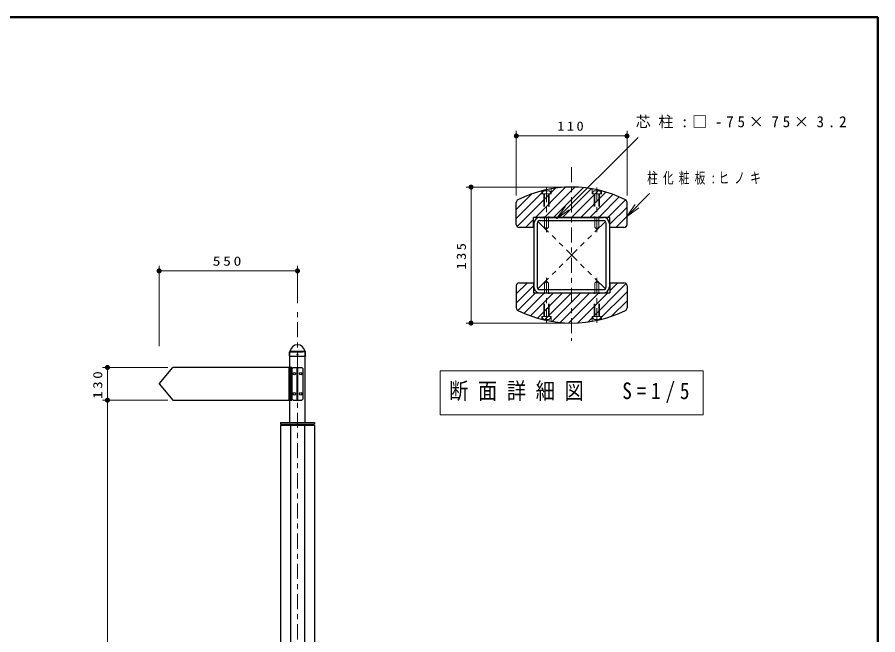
# Model space of a CAD drawing. Units: millimetres on the paper, scale 1:20, with parts at other scales. Extents: x -365 to 0, y 0 to 257.
# Drawn here: x -171 to 0, y 134.3 to 257 of the extents above; entities that cross this region are included whole.
import ezdxf

# ---------------------------------------------------------------- set-up
doc = ezdxf.new("R2010")
doc.units = ezdxf.units.MM
for name, pattern in [('USER1', [4.5, 2.5, -2]), ('USER2', [6, 3, -1, 1, -1]), ('USER3', [8, 3, -1, 1, -1, 1, -1])]:
    doc.linetypes.add(name, pattern=pattern)
for name, color, linetype, lineweight in [('1_20', 7, 'Continuous', 25), ('1_5', 7, 'Continuous', 13), ('NAKAMURA図枠', 7, 'Continuous', 13)]:
    doc.layers.add(name, color=color, linetype=linetype, lineweight=lineweight)
doc.styles.add('ＭＳ ゴシック', font='')
doc.styles.get('ＭＳ ゴシック').set_extended_font_data('MS Gothic')

# ---------------------------------------------------------------- blocks, each defined once
blk = doc.blocks.new('filled_dot')
at = {"color": 0, "linetype": 'Continuous', "lineweight": -2, "const_width": 1.25}
blk.add_lwpolyline([(-0.625, 0, 1), (0.625, 0, 1)], format="xyb", close=True, dxfattribs=at)
blk = doc.blocks.new('open_arrow')
at = {"color": 0, "linetype": 'Continuous', "lineweight": -2}
blk.add_lwpolyline([(7.5, 1.25), (0, 0), (7.5, -1.25)], dxfattribs=at)

msp = doc.modelspace()

# ---------------------------------------------------------------- linework, layer by layer
at = {"layer": '1_20', "lineweight": 13}
for p, q in [((-142.831, 191.692), (-142.831, 207.616)), ((-115.319, 200.203), (-115.319, 207.616)), ((-142.831, 206.616), (-115.319, 206.616)), ((-141.081, 187.442), (-154.101, 187.442)), ((-153.101, 180.942), (-153.101, 187.442)), ((-141.081, 180.942), (-154.101, 180.942)), ((-153.101, 75.952), (-153.101, 180.942))]:
    msp.add_line(p, q, dxfattribs=at)
at = {"layer": '1_20', "linetype": 'USER2', "lineweight": 13}
msp.add_line((-115.319, 73.428), (-115.319, 199.203), dxfattribs=at)
at = {"layer": '1_20', "color": 2}
for p, q in [((-116.928, 189.743), (-116.908, 190.469)), ((-116.847, 190.614), (-116.779, 190.681)), ((-113.791, 190.614), (-113.858, 190.681)), ((-113.709, 189.743), (-113.729, 190.469)), ((-116.928, 189.743), (-116.89, 189.703)), ((-116.89, 189.703), (-113.747, 189.703)), ((-113.709, 189.743), (-113.747, 189.703))]:
    msp.add_line(p, q, dxfattribs=at)
at = {"layer": '1_20', "color": 2, "lineweight": 13}
for p, q in [((-116.845, 190.528), (-113.792, 190.528)), ((-116.71, 190.702), (-113.928, 190.702))]:
    msp.add_line(p, q, dxfattribs=at)
at = {"layer": '1_20', "color": 2, "linetype": 'USER1', "lineweight": 13}
msp.add_line((-116.831, 190.502), (-113.806, 190.502), dxfattribs=at)
at = {"layer": '1_20'}
for p, q in [((-116.831, 187.442), (-116.831, 190.502)), ((-113.806, 176.502), (-113.806, 190.502)), ((-116.831, 176.502), (-116.831, 187.442)), ((-118.694, 176.502), (-118.694, 176.202)), ((-118.694, 176.502), (-111.944, 176.502)), ((-118.694, 176.202), (-111.944, 176.202)), ((-117.194, 176.202), (-117.194, 175.952)), ((-113.444, 176.202), (-113.444, 175.952)), ((-111.944, 176.502), (-111.944, 176.202)), ((-118.694, 175.952), (-111.944, 175.952)), ((-118.694, 175.952), (-118.694, 78.452)), ((-116.694, 175.952), (-116.694, 78.452)), ((-113.944, 175.952), (-113.944, 78.452)), ((-111.944, 175.952), (-111.944, 78.452))]:
    msp.add_line(p, q, dxfattribs=at)
at = {"layer": '1_20', "linetype": 'USER1', "lineweight": 13}
msp.add_line((-116.831, 190.502), (-113.806, 190.502), dxfattribs=at)
at = {"layer": '1_20', "color": 40}
for p, q in [((-142.831, 184.192), (-140.081, 187.442)), ((-116.477, 187.442), (-140.081, 187.442)), ((-117.052, 187.442), (-117.052, 180.942)), ((-116.65, 187.442), (-116.65, 180.942)), ((-116.477, 187.442), (-116.477, 180.942)), ((-116.435, 187.192), (-116.185, 187.442)), ((-116.435, 181.192), (-116.435, 187.192)), ((-116.185, 187.442), (-114.452, 187.442)), ((-115.376, 180.942), (-115.376, 187.442)), ((-115.261, 180.942), (-115.261, 187.442)), ((-114.452, 187.442), (-114.202, 187.192)), ((-114.202, 181.192), (-114.202, 187.192)), ((-142.831, 184.192), (-140.081, 180.942)), ((-115.376, 184.192), (-115.261, 184.192)), ((-140.081, 180.942), (-116.477, 180.942)), ((-116.435, 181.192), (-116.185, 180.942)), ((-116.185, 180.942), (-114.452, 180.942)), ((-114.452, 180.942), (-114.202, 181.192))]:
    msp.add_line(p, q, dxfattribs=at)
at = {"layer": '1_20', "color": 2}
msp.add_circle((-115.319, 190.003), 0.125, dxfattribs=at)
at = {"layer": '1_20', "color": 40}
for centre in [(-115.942, 186.192), (-114.695, 186.192), (-115.942, 182.192), (-114.695, 182.192)]:
    msp.add_circle(centre, 0.25, dxfattribs=at)
at = {"layer": '1_20', "color": 2}
for centre, radius, start, end in [((-115.319, 190.499), 1.454, 9.17167, 170.82833), ((-116.698, 190.465), 0.21, 135, 178.99406), ((-116.843, 190.745), 0.09, 315, 350.82833), ((-113.794, 190.745), 0.09, 186.19155, 225), ((-113.939, 190.465), 0.21, 1.00594, 45)]:
    msp.add_arc(centre, radius, start, end, dxfattribs=at)
at = {"layer": '1_5'}
for p, q in [((-71.84, 221.583), (-71.84, 234.426)), ((-49.84, 221.583), (-49.84, 234.426)), ((-71.84, 233.426), (-49.84, 233.426)), ((-63.836, 216.979), (-47.601, 233.128)), ((-61.84, 223.253), (-81.836, 223.253)), ((-80.836, 196.253), (-80.836, 223.253)), ((-66.229, 222.64), (-71.84, 217.029)), ((-64.033, 223.039), (-71.654, 215.419)), ((-62.055, 223.222), (-68.024, 217.253)), ((-60.235, 223.245), (-66.228, 217.253)), ((-58.542, 223.142), (-64.432, 217.253)), ((-56.953, 222.936), (-62.636, 217.253)), ((-55.452, 222.64), (-60.84, 217.253)), ((-68.755, 221.91), (-71.84, 218.825)), ((-54.03, 222.266), (-59.044, 217.253)), ((-52.678, 221.822), (-57.247, 217.253)), ((-51.39, 221.314), (-55.451, 217.253)), ((-50.162, 220.746), (-53.655, 217.253)), ((-49.959, 217.339), (-45.37, 221.97)), ((-49.84, 219.272), (-53.24, 215.872)), ((-49.84, 217.476), (-52.063, 215.253)), ((-68.44, 216.837), (-70.024, 215.253)), ((-49.878, 215.642), (-50.229, 215.291)), ((-71.84, 202.029), (-69.616, 204.253)), ((-71.84, 200.233), (-68.44, 203.633)), ((-71.801, 203.863), (-71.45, 204.214)), ((-57.646, 196.466), (-50.025, 204.087)), ((-53.24, 202.668), (-51.655, 204.253)), ((-71.517, 198.759), (-68.024, 202.253)), ((-70.289, 198.191), (-66.228, 202.253)), ((-69.001, 197.683), (-64.432, 202.253)), ((-67.649, 197.239), (-62.636, 202.253)), ((-66.227, 196.865), (-60.84, 202.253)), ((-64.727, 196.569), (-59.044, 202.253)), ((-63.137, 196.363), (-57.247, 202.253)), ((-61.444, 196.26), (-55.451, 202.253)), ((-59.625, 196.283), (-53.655, 202.253)), ((-55.45, 196.865), (-49.84, 202.476)), ((-52.924, 197.595), (-49.84, 200.68)), ((-61.84, 196.253), (-81.836, 196.253)), ((-86.99, 186.801), (-86.99, 178.001)), ((-34.69, 186.801), (-86.99, 186.801)), ((-34.69, 178.001), (-34.69, 186.801)), ((-86.99, 178.001), (-34.69, 178.001))]:
    msp.add_line(p, q, dxfattribs=at)
at = {"layer": '1_5', "linetype": 'USER2'}
for p, q in [((-60.84, 227.242), (-60.84, 192.727)), ((-65.84, 214.287), (-65.84, 223.199)), ((-55.84, 214.287), (-55.84, 223.199)), ((-65.84, 205.219), (-65.84, 196.306)), ((-55.84, 205.219), (-55.84, 196.306))]:
    msp.add_line(p, q, dxfattribs=at)
at = {"layer": '1_5', "linetype": 'USER1'}
for p, q in [((-66.79, 222.545), (-66.79, 221.926)), ((-66.24, 222.526), (-65.44, 222.526)), ((-64.89, 222.883), (-64.89, 221.926)), ((-56.79, 222.883), (-56.79, 221.926)), ((-55.44, 222.526), (-56.24, 222.526)), ((-54.89, 222.545), (-54.89, 221.926)), ((-66.79, 221.926), (-64.89, 221.926)), ((-66.64, 222.126), (-66.64, 221.926)), ((-66.34, 221.926), (-66.34, 217.343)), ((-66.24, 221.926), (-66.24, 215.326)), ((-65.44, 221.926), (-65.44, 215.326)), ((-65.34, 221.926), (-65.34, 217.343)), ((-65.04, 222.126), (-65.04, 221.926)), ((-54.89, 221.926), (-56.79, 221.926)), ((-56.64, 222.126), (-56.64, 221.926)), ((-56.34, 221.926), (-56.34, 217.343)), ((-56.24, 221.926), (-56.24, 215.326)), ((-55.44, 221.926), (-55.44, 215.326)), ((-55.34, 221.926), (-55.34, 217.343)), ((-55.04, 222.126), (-55.04, 221.926)), ((-66.24, 215.326), (-65.84, 214.926)), ((-65.44, 215.326), (-65.84, 214.926)), ((-56.24, 215.326), (-55.84, 214.926)), ((-55.44, 215.326), (-55.84, 214.926)), ((-66.24, 204.179), (-65.84, 204.579)), ((-66.24, 197.579), (-66.24, 204.179)), ((-65.44, 204.179), (-65.84, 204.579)), ((-65.44, 197.579), (-65.44, 204.179)), ((-56.24, 204.179), (-55.84, 204.579)), ((-56.24, 197.579), (-56.24, 204.179)), ((-55.44, 204.179), (-55.84, 204.579)), ((-55.44, 197.579), (-55.44, 204.179)), ((-66.34, 197.579), (-66.34, 202.162)), ((-65.34, 197.579), (-65.34, 202.162)), ((-56.34, 197.579), (-56.34, 202.162)), ((-55.34, 197.579), (-55.34, 202.162)), ((-66.79, 197.579), (-64.89, 197.579)), ((-66.79, 196.96), (-66.79, 197.579)), ((-66.64, 197.379), (-66.64, 197.579)), ((-66.24, 196.979), (-65.44, 196.979)), ((-65.04, 197.379), (-65.04, 197.579)), ((-64.89, 196.622), (-64.89, 197.579)), ((-54.89, 197.579), (-56.79, 197.579)), ((-56.79, 196.622), (-56.79, 197.579)), ((-56.64, 197.379), (-56.64, 197.579)), ((-55.44, 196.979), (-56.24, 196.979)), ((-55.04, 197.379), (-55.04, 197.579)), ((-54.89, 196.96), (-54.89, 197.579))]:
    msp.add_line(p, q, dxfattribs=at)
at = {"layer": '1_5', "lineweight": 25}
for p, q in [((-71.84, 215.853), (-71.84, 220.214)), ((-49.84, 215.853), (-49.84, 220.214)), ((-53.24, 217.253), (-68.44, 217.253)), ((-68.44, 215.253), (-68.44, 217.253)), ((-67.14, 217.253), (-54.54, 217.253)), ((-53.24, 215.253), (-53.24, 217.253)), ((-68.34, 216.053), (-68.34, 203.453)), ((-67.7, 216.053), (-67.7, 203.453)), ((-67.14, 216.613), (-54.54, 216.613)), ((-53.98, 203.453), (-53.98, 216.053)), ((-53.34, 216.053), (-53.34, 203.453)), ((-68.44, 215.253), (-71.24, 215.253)), ((-50.44, 215.253), (-53.24, 215.253)), ((-71.84, 203.653), (-71.84, 199.291)), ((-71.24, 204.253), (-68.44, 204.253)), ((-68.44, 204.253), (-68.44, 202.253)), ((-53.24, 204.253), (-53.24, 202.253)), ((-53.24, 204.253), (-50.44, 204.253)), ((-49.84, 203.653), (-49.84, 199.291)), ((-68.44, 202.253), (-53.24, 202.253)), ((-67.14, 202.893), (-54.54, 202.893)), ((-67.14, 202.253), (-54.54, 202.253))]:
    msp.add_line(p, q, dxfattribs=at)
at = {"layer": '1_5', "linetype": 'USER3'}
for p, q in [((-67.536, 203.057), (-54.144, 216.449)), ((-67.536, 216.449), (-54.144, 203.057))]:
    msp.add_line(p, q, dxfattribs=at)
at = {"layer": '1_5', "lineweight": 25}
for centre, radius, start, end in [((-60.84, 199.253), 24, 63.6122, 116.3878), ((-71.24, 220.214), 0.6, 116.3878, 180), ((-50.44, 220.214), 0.6, 360, 63.6122), ((-67.14, 216.053), 1.2, 90, 180), ((-54.54, 216.053), 1.2, 0, 90), ((-71.24, 215.853), 0.6, 180, 270), ((-67.14, 216.053), 0.56, 90, 180), ((-54.54, 216.053), 0.56, 0, 90), ((-50.44, 215.853), 0.6, 270, 0), ((-71.24, 203.653), 0.6, 90, 180), ((-50.44, 203.653), 0.6, 0, 90), ((-67.14, 203.453), 1.2, 179.99999, 270), ((-67.14, 203.453), 0.56, 179.99999, 270), ((-54.54, 203.453), 1.2, 270, 0), ((-54.54, 203.453), 0.56, 270, 0), ((-71.24, 199.291), 0.6, 180, 243.6122), ((-60.84, 220.253), 24, 243.6122, 296.3878), ((-50.44, 199.291), 0.6, 296.3878, 0)]:
    msp.add_arc(centre, radius, start, end, dxfattribs=at)
at = {"layer": '1_5', "linetype": 'USER1'}
for centre, start, end in [((-66.24, 222.126), 90, 179.99999), ((-65.44, 222.126), 360, 90), ((-56.24, 222.126), 90, 180), ((-55.44, 222.126), 0.00001, 90), ((-66.24, 197.379), 180.00001, 270), ((-65.44, 197.379), 270, 0), ((-56.24, 197.379), 180, 270), ((-55.44, 197.379), 270, 359.99999)]:
    msp.add_arc(centre, 0.4, start, end, dxfattribs=at)
at = {"layer": 'NAKAMURA図枠', "lineweight": 50}
for p, q in [((0, 257), (-365, 257)), ((0, 0), (0, 257))]:
    msp.add_line(p, q, dxfattribs=at)

# ---------------------------------------------------------------- block references
at = {"layer": '1_20', "lineweight": 13, "xscale": 0.4, "yscale": 0.4}
msp.add_blockref('filled_dot', (-142.831, 206.616), dxfattribs=at)
for p, rotation in [((-115.319, 206.616), 180), ((-153.101, 187.442), 270), ((-153.101, 180.942), 270), ((-153.101, 180.942), 90)]:
    msp.add_blockref('filled_dot', p, dxfattribs=dict(at, rotation=rotation))
at = {"layer": '1_5', "xscale": 0.4, "yscale": 0.4}
msp.add_blockref('filled_dot', (-71.84, 233.426), dxfattribs=at)
for name, p, rotation in [('filled_dot', (-49.84, 233.426), 180), ('filled_dot', (-80.836, 223.253), 270), ('open_arrow', (-63.836, 216.979), 44.8), ('open_arrow', (-49.959, 217.339), 45.3), ('filled_dot', (-80.836, 196.253), 90)]:
    msp.add_blockref(name, p, dxfattribs=dict(at, rotation=rotation))

# ---------------------------------------------------------------- texts
at = {"layer": '1_20', "insert": (-129.075, 207.616), "char_height": 1.833, "attachment_point": 8, "style": 'ＭＳ ゴシック'}
msp.add_mtext('\\T1.33;\\W1.25;550', dxfattribs=at)
at = {"layer": '1_20', "insert": (-154.101, 184.192), "char_height": 1.833, "attachment_point": 8, "rotation": 90, "style": 'ＭＳ ゴシック'}
msp.add_mtext('\\T1.33;\\W1.2;130', dxfattribs=at)
at = {"layer": '1_5', "style": 'ＭＳ ゴシック'}
for s, insert, char_height, attachment_point in [('\\T1.33;\\W1.15;110', (-60.84, 234.426), 1.833, 8), ('\\T1.5;芯柱:□-75×75×3.2', (-48.113, 236.128), 2.199, 4), ('\\T1.5;\\W0.7;柱化粧板:ヒノキ', (-45.828, 224.97), 2.199, 4), ('\\T1.5;\\W0.85;断面詳細図\u3000S=1/5', (-60.84, 182.401), 3.299, 5)]:
    msp.add_mtext(s, dxfattribs=dict(at, insert=insert, char_height=char_height, attachment_point=attachment_point))
at = {"layer": '1_5', "insert": (-81.836, 209.753), "char_height": 1.833, "attachment_point": 8, "rotation": 90, "style": 'ＭＳ ゴシック'}
msp.add_mtext('\\T1.33;\\W1.15;135', dxfattribs=at)

doc.saveas('drawing.dxf')
